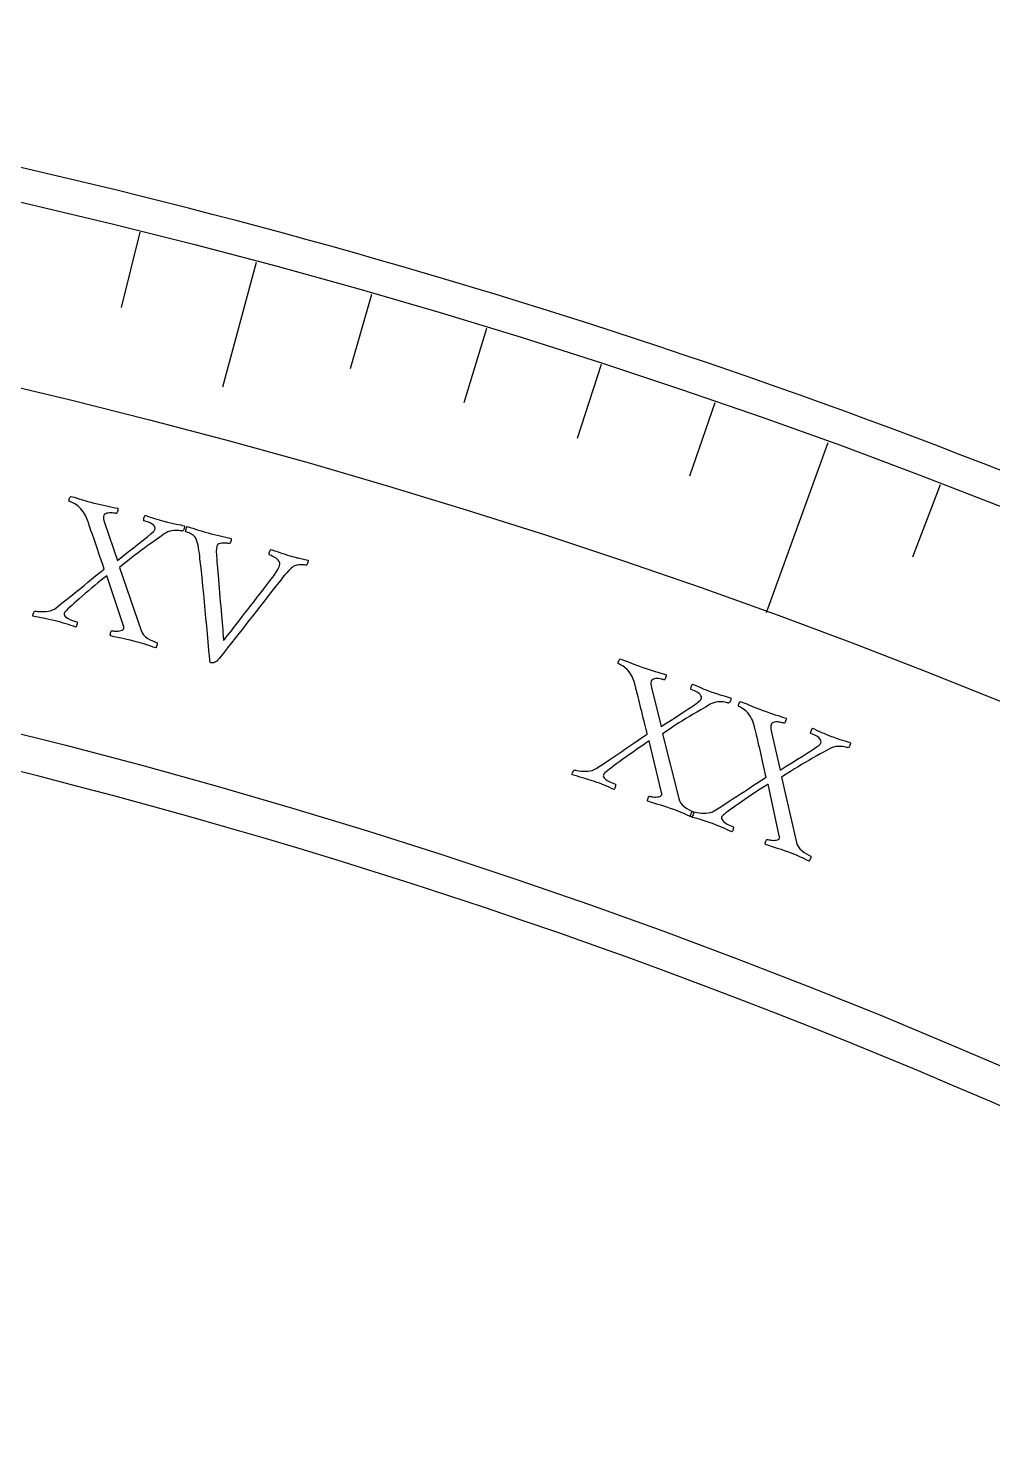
# Model space of a CAD drawing. Header units: millimetres. Extents: x -76 to 76, y -76 to 86.
# Drawn here: x 17.06 to 27.68, y 60.16 to 75.61 of the extents above; entities that cross this region are included whole.
import ezdxf

# ---------------------------------------------------------------- set-up
doc = ezdxf.new("R2010")
doc.units = ezdxf.units.MM
for name, color, linetype in [('CUT_INNER', 6, 'Continuous'), ('CUT_OUTER', 1, 'Continuous'), ('ENGRAVE', 7, 'Continuous'), ('ENGRAVE_FINE', 8, 'Continuous'), ('TEXT', 5, 'Continuous')]:
    doc.layers.add(name, color=color, linetype=linetype)

msp = doc.modelspace()

# ---------------------------------------------------------------- linework, layer by layer
at = {"layer": 'CUT_INNER'}
for centre, radius, start, end in [((0.0001, -0.0002), 69.5399, 92.274707, 357.539245), ((0.0006, 0.0002), 69.5394, 357.538874, 87.725814)]:
    msp.add_arc(centre, radius, start, end, dxfattribs=at)
at = {"layer": 'CUT_OUTER'}
msp.add_arc((0.0015, 0.0052), 75.9946, 54.04621, 80.156711, dxfattribs=at)
at = {"layer": 'ENGRAVE'}
for points in [[(19.5699, 73.036), (19.2021, 71.6632)], [(25.861, 71.0524), (25.1805, 69.1827)]]:
    msp.add_lwpolyline(points, dxfattribs=at)
for radius in [75.6124, 73.6227, 69.9276]:
    msp.add_circle((0, 0), radius, dxfattribs=at)
at = {"layer": 'ENGRAVE_FINE'}
for points in [[(18.2923, 73.3664), (18.086, 72.539)], [(20.8416, 72.6833), (20.6066, 71.8636)], [(22.1069, 72.3085), (21.8576, 71.493)], [(23.3655, 71.9117), (23.102, 71.1007)], [(24.617, 71.4929), (24.3394, 70.6867)], [(27.0971, 70.5903), (26.7915, 69.7942)]]:
    msp.add_lwpolyline(points, dxfattribs=at)
at = {"layer": 'TEXT'}
for points in [[(17.787, 70.3897), (17.8239, 70.3806), (17.8593, 70.3723), (17.8932, 70.3647), (17.9256, 70.3579), (17.9572, 70.3514), (17.9884, 70.3448), (18.0194, 70.3382), (18.0501, 70.3315), (18.0506, 70.3259), (18.05, 70.3184), (18.0485, 70.3089), (18.0458, 70.2975), (18.0425, 70.2868), (18.039, 70.2795), (18.0352, 70.2755), (18.0311, 70.2749), (18.0228, 70.2767), (18.0125, 70.2783), (18.0003, 70.2798), (17.986, 70.281), (17.9709, 70.2816), (17.956, 70.281), (17.9414, 70.2792), (17.9271, 70.2763), (17.9142, 70.2716), (17.904, 70.2644), (17.8966, 70.2547), (17.8918, 70.2425), (17.8903, 70.2299), (17.8914, 70.2147), (17.8951, 70.1969), (17.9016, 70.1764), (18.0442, 69.758), (18.1047, 69.8061), (18.1638, 69.8526), (18.2214, 69.8976), (18.2776, 69.941), (18.3295, 69.9814), (18.3742, 70.0174), (18.4116, 70.0489), (18.4418, 70.076), (18.4459, 70.0804), (18.4494, 70.085), (18.4523, 70.0897), (18.4545, 70.0946), (18.4562, 70.0991), (18.4574, 70.1026), (18.4583, 70.1051), (18.4588, 70.1067), (18.4592, 70.1145), (18.4566, 70.1237), (18.451, 70.1343), (18.4424, 70.1461), (18.4283, 70.1585), (18.406, 70.1705), (18.3756, 70.1822), (18.3369, 70.1936), (18.3348, 70.1967), (18.3339, 70.2023), (18.3345, 70.2105), (18.3364, 70.2212), (18.339, 70.2322), (18.3419, 70.2414), (18.345, 70.2488), (18.3484, 70.2543), (18.3772, 70.2446), (18.4044, 70.2355), (18.4299, 70.227), (18.4538, 70.219), (18.4775, 70.2113), (18.5024, 70.2037), (18.5286, 70.1962), (18.5561, 70.1887), (18.5942, 70.1789), (18.6293, 70.1704), (18.6614, 70.1633), (18.6905, 70.1575), (18.7169, 70.1525), (18.7409, 70.1479), (18.7624, 70.1436), (18.7816, 70.1397), (18.7822, 70.1343), (18.782, 70.1275), (18.7809, 70.1193), (18.7791, 70.1096), (18.7763, 70.1), (18.7725, 70.0921), (18.7675, 70.0859), (18.7615, 70.0813), (18.7558, 70.0825), (18.7469, 70.0838), (18.7348, 70.0853), (18.7196, 70.087), (18.7022, 70.0881), (18.6836, 70.0878), (18.6638, 70.0862), (18.6429, 70.0832), (18.6215, 70.0784), (18.6004, 70.0712), (18.5797, 70.0615), (18.5593, 70.0493), (18.5103, 70.0145), (18.4645, 69.9821), (18.4221, 69.952), (18.383, 69.9244), (18.3458, 69.8978), (18.3088, 69.8708), (18.2723, 69.8434), (18.236, 69.8157), (18.1984, 69.7864), (18.1575, 69.7543), (18.1136, 69.7195), (18.0664, 69.6819), (18.3061, 68.9862), (18.317, 68.9619), (18.3326, 68.9396), (18.3528, 68.9193), (18.3777, 68.9012), (18.4045, 68.8853), (18.4307, 68.8722), (18.4562, 68.8616), (18.4811, 68.8537), (18.4823, 68.848), (18.4822, 68.8407), (18.4807, 68.8319), (18.4779, 68.8215), (18.4746, 68.8116), (18.4718, 68.8039), (18.4695, 68.7986), (18.4677, 68.7957), (18.4396, 68.8053), (18.4136, 68.8143), (18.3895, 68.8226), (18.3675, 68.8302), (18.3453, 68.8376), (18.3206, 68.8452), (18.2936, 68.853), (18.2641, 68.861), (18.2235, 68.8715), (18.1855, 68.881), (18.1501, 68.8893), (18.1172, 68.8965), (18.0842, 68.9034), (18.0486, 68.9109), (18.0102, 68.919), (17.9691, 68.9276), (17.9669, 68.9337), (17.9662, 68.9415), (17.9671, 68.9512), (17.9695, 68.9626), (17.9728, 68.9733), (17.9764, 68.9806), (17.9801, 68.9846), (17.9841, 68.9852), (17.9913, 68.9837), (18.0006, 68.9825), (18.0121, 68.9816), (18.0256, 68.9809), (18.0402, 68.9809), (18.0546, 68.9819), (18.0688, 68.9838), (18.0829, 68.9868), (18.0955, 68.991), (18.1052, 68.9966), (18.112, 69.0037), (18.1159, 69.0122), (18.1163, 69.0145), (18.1164, 69.0173), (18.1162, 69.0206), (18.1158, 69.0243), (18.1151, 69.0282), (18.1141, 69.0316), (18.113, 69.0348), (18.1116, 69.0375), (17.9281, 69.5903), (17.8971, 69.5656), (17.8647, 69.5394), (17.831, 69.5118), (17.796, 69.4827), (17.7606, 69.453), (17.7257, 69.4236), (17.6914, 69.3945), (17.6575, 69.3656), (17.625, 69.3377), (17.5949, 69.3114), (17.5672, 69.2866), (17.5418, 69.2634), (17.5195, 69.2428), (17.501, 69.2255), (17.4865, 69.2117), (17.4758, 69.2012), (17.474, 69.1992), (17.4719, 69.1967), (17.4694, 69.1938), (17.4665, 69.1904), (17.4636, 69.1866), (17.4612, 69.1824), (17.4592, 69.1778), (17.4577, 69.1729), (17.4576, 69.1632), (17.4619, 69.1529), (17.4707, 69.1418), (17.484, 69.1301), (17.5028, 69.1181), (17.5282, 69.1065), (17.5603, 69.0953), (17.599, 69.0844), (17.6005, 69.0787), (17.6008, 69.0713), (17.6001, 69.0623), (17.5983, 69.0517), (17.5959, 69.0415), (17.5934, 69.0337), (17.5909, 69.0285), (17.5884, 69.0257), (17.5611, 69.0348), (17.5336, 69.0438), (17.5057, 69.0527), (17.4776, 69.0615), (17.4493, 69.0701), (17.4213, 69.0782), (17.3934, 69.0859), (17.3656, 69.0931), (17.328, 69.1023), (17.2931, 69.1104), (17.261, 69.1174), (17.2315, 69.1233), (17.2032, 69.1287), (17.1743, 69.134), (17.1448, 69.1393), (17.1149, 69.1446), (17.1147, 69.1509), (17.1158, 69.1584), (17.1182, 69.167), (17.1218, 69.1769), (17.1256, 69.1862), (17.1289, 69.1935), (17.1314, 69.1985), (17.1333, 69.2014), (17.1396, 69.2003), (17.1504, 69.1991), (17.1657, 69.1977), (17.1854, 69.1961), (17.2079, 69.1952), (17.2316, 69.1956), (17.2564, 69.1974), (17.2824, 69.2005), (17.3079, 69.2055), (17.3311, 69.2132), (17.3522, 69.2235), (17.371, 69.2363), (17.4203, 69.2755), (17.4673, 69.3129), (17.5121, 69.3488), (17.5545, 69.383), (17.5958, 69.4165), (17.637, 69.4501), (17.6782, 69.4838), (17.7193, 69.5177), (17.7613, 69.5523), (17.8051, 69.5882), (17.8509, 69.6253), (17.8986, 69.6638), (17.8914, 69.6865), (17.8831, 69.7119), (17.8737, 69.7399), (17.8631, 69.7705), (17.8519, 69.8028), (17.8406, 69.8358), (17.8292, 69.8695), (17.8177, 69.9039), (17.8062, 69.9381), (17.795, 69.9711), (17.784, 70.0029), (17.7733, 70.0336), (17.7632, 70.0624), (17.754, 70.0884), (17.7458, 70.1117), (17.7386, 70.1323), (17.7327, 70.1492), (17.7284, 70.1612), (17.7259, 70.1684), (17.7251, 70.1708), (17.715, 70.2003), (17.7046, 70.2269), (17.6939, 70.2506), (17.6828, 70.2713), (17.6708, 70.2904), (17.6571, 70.309), (17.6418, 70.3273), (17.6248, 70.3451), (17.6127, 70.3562), (17.5994, 70.3665), (17.5849, 70.3758), (17.5691, 70.3842), (17.5537, 70.3914), (17.5399, 70.3972), (17.5279, 70.4016), (17.5177, 70.4047), (17.5144, 70.4071), (17.5129, 70.4124), (17.5133, 70.4206), (17.5155, 70.4315), (17.5188, 70.4427), (17.5227, 70.4516), (17.5271, 70.4582), (17.532, 70.4624), (17.568, 70.4523), (17.6012, 70.4427), (17.6317, 70.4337), (17.6593, 70.4252), (17.687, 70.4168), (17.7175, 70.4081), (17.7508, 70.3991), (17.787, 70.3897)], [(19.0436, 70.0602), (19.0766, 70.0514), (19.1092, 70.0432), (19.1415, 70.0354), (19.1733, 70.0281), (19.2047, 70.0211), (19.2358, 70.014), (19.2667, 70.0068), (19.2972, 69.9996), (19.2976, 69.9941), (19.2968, 69.9868), (19.2948, 69.9777), (19.2916, 69.967), (19.2879, 69.9568), (19.2843, 69.9494), (19.2807, 69.945), (19.2773, 69.9434), (19.2717, 69.9446), (19.2632, 69.9459), (19.2518, 69.9473), (19.2375, 69.9488), (19.2218, 69.9498), (19.2062, 69.9497), (19.1907, 69.9484), (19.1753, 69.946), (19.1614, 69.9417), (19.1504, 69.9344), (19.1422, 69.9243), (19.1368, 69.9114), (19.1335, 69.89), (19.1324, 69.8586), (19.1336, 69.8172), (19.1371, 69.7659), (19.1394, 69.739), (19.142, 69.708), (19.1451, 69.673), (19.1486, 69.6338), (19.1523, 69.5915), (19.1561, 69.5471), (19.16, 69.5006), (19.164, 69.452), (19.1681, 69.4024), (19.1723, 69.3527), (19.1767, 69.303), (19.1811, 69.2533), (19.1854, 69.2045), (19.1894, 69.1578), (19.1932, 69.113), (19.1966, 69.0703), (19.1997, 69.0305), (19.2026, 68.9944), (19.205, 68.9622), (19.2072, 68.9339), (19.209, 68.9104), (19.2104, 68.893), (19.2114, 68.8816), (19.212, 68.8762), (19.2172, 68.8823), (19.2262, 68.8935), (19.2392, 68.9098), (19.2561, 68.9313), (19.2761, 68.9569), (19.2986, 68.9858), (19.3236, 69.0181), (19.351, 69.0537), (19.3804, 69.0918), (19.4114, 69.1319), (19.4439, 69.1739), (19.4779, 69.2178), (19.5128, 69.2629), (19.548, 69.3082), (19.5835, 69.3539), (19.6192, 69.3999), (19.6545, 69.4454), (19.6888, 69.4896), (19.722, 69.5324), (19.7542, 69.5738), (19.7662, 69.5894), (19.7778, 69.6057), (19.789, 69.6227), (19.7999, 69.6403), (19.8097, 69.6577), (19.8178, 69.6739), (19.8242, 69.689), (19.8288, 69.7028), (19.8314, 69.7187), (19.83, 69.7334), (19.8244, 69.7472), (19.8148, 69.7598), (19.8027, 69.7714), (19.7898, 69.7819), (19.7759, 69.7912), (19.7612, 69.7994), (19.7471, 69.8062), (19.7353, 69.8116), (19.7257, 69.8156), (19.7184, 69.8181), (19.7157, 69.8224), (19.7147, 69.8288), (19.7154, 69.8373), (19.7179, 69.848), (19.7214, 69.8587), (19.7255, 69.8671), (19.7301, 69.8734), (19.7351, 69.8774), (19.7624, 69.8685), (19.7889, 69.8597), (19.8146, 69.851), (19.8394, 69.8423), (19.8643, 69.8338), (19.89, 69.8255), (19.9167, 69.8172), (19.9442, 69.8092), (19.9668, 69.8028), (19.987, 69.7972), (20.0047, 69.7925), (20.0201, 69.7886), (20.0342, 69.7851), (20.0481, 69.7819), (20.062, 69.7788), (20.0758, 69.7759), (20.0904, 69.7728), (20.1064, 69.7693), (20.1241, 69.7653), (20.1433, 69.7609), (20.1435, 69.7553), (20.1423, 69.7479), (20.1398, 69.7386), (20.1359, 69.7276), (20.1316, 69.7172), (20.128, 69.7099), (20.125, 69.7058), (20.1226, 69.7049), (20.1142, 69.7066), (20.1014, 69.7082), (20.0843, 69.7097), (20.0628, 69.711), (20.0398, 69.7107), (20.0183, 69.7073), (19.9983, 69.7006), (19.9797, 69.6907), (19.966, 69.6807), (19.9494, 69.6659), (19.9299, 69.6463), (19.9074, 69.6218), (19.8841, 69.5951), (19.8618, 69.5688), (19.8407, 69.5429), (19.8206, 69.5173), (19.7743, 69.458), (19.7299, 69.4011), (19.6876, 69.3467), (19.6472, 69.2948), (19.6081, 69.2446), (19.5696, 69.1953), (19.5317, 69.1469), (19.4944, 69.0995), (19.457, 69.052), (19.419, 69.0037), (19.3804, 68.9544), (19.3411, 68.9041), (19.3003, 68.8521), (19.2572, 68.7974), (19.2117, 68.74), (19.1639, 68.68), (19.1506, 68.6644), (19.1377, 68.652), (19.1253, 68.6428), (19.1134, 68.6367), (19.1019, 68.6332), (19.0908, 68.6314), (19.0801, 68.6315), (19.0697, 68.6334), (19.067, 68.6351), (19.065, 68.6383), (19.0638, 68.6432), (19.0632, 68.6496), (19.0629, 68.6563), (19.0624, 68.6622), (19.0615, 68.6672), (19.0605, 68.6713), (19.0517, 68.7681), (19.0432, 68.8616), (19.0349, 68.9519), (19.0269, 69.039), (19.019, 69.1247), (19.0109, 69.2112), (19.0026, 69.2984), (18.9942, 69.3863), (18.9853, 69.4769), (18.9755, 69.5721), (18.9647, 69.672), (18.9531, 69.7764), (18.9496, 69.8085), (18.9459, 69.839), (18.9418, 69.8679), (18.9375, 69.8952), (18.9325, 69.9213), (18.9266, 69.9466), (18.9198, 69.971), (18.912, 69.9946), (18.9079, 70.0041), (18.9015, 70.0134), (18.8928, 70.0225), (18.8818, 70.0313), (18.8697, 70.0397), (18.8574, 70.0473), (18.8451, 70.054), (18.8327, 70.06), (18.821, 70.065), (18.8109, 70.0691), (18.8023, 70.0723), (18.7953, 70.0744), (18.7949, 70.0764), (18.7956, 70.0818), (18.7976, 70.0905), (18.8007, 70.1027), (18.8041, 70.1149), (18.8069, 70.1238), (18.8091, 70.1295), (18.8107, 70.1319), (18.8443, 70.1217), (18.8749, 70.1122), (18.9024, 70.1033), (18.9269, 70.0951), (18.9514, 70.0871), (18.9791, 70.0786), (19.0098, 70.0696), (19.0436, 70.0602)], [(23.8247, 68.5819), (23.8606, 68.5696), (23.8952, 68.5582), (23.9283, 68.5477), (23.96, 68.5381), (23.9909, 68.5289), (24.0215, 68.5197), (24.0518, 68.5104), (24.0817, 68.5011), (24.0817, 68.4954), (24.0805, 68.488), (24.0781, 68.4787), (24.0745, 68.4676), (24.0703, 68.4572), (24.0661, 68.4502), (24.062, 68.4466), (24.0579, 68.4464), (24.0498, 68.4489), (24.0397, 68.4513), (24.0276, 68.4538), (24.0135, 68.4563), (23.9985, 68.4582), (23.9836, 68.4589), (23.9689, 68.4584), (23.9544, 68.4568), (23.9411, 68.4532), (23.9304, 68.4469), (23.9221, 68.4379), (23.9163, 68.4262), (23.9137, 68.4137), (23.9135, 68.3985), (23.9157, 68.3804), (23.9203, 68.3595), (24.0261, 67.9302), (24.0905, 67.9729), (24.1535, 68.0142), (24.2148, 68.054), (24.2745, 68.0923), (24.3297, 68.1281), (24.3773, 68.16), (24.4174, 68.1882), (24.4498, 68.2125), (24.4543, 68.2166), (24.4582, 68.2208), (24.4614, 68.2253), (24.464, 68.23), (24.4661, 68.2343), (24.4677, 68.2377), (24.4688, 68.2402), (24.4694, 68.2416), (24.4704, 68.2494), (24.4687, 68.2588), (24.464, 68.2698), (24.4565, 68.2824), (24.4435, 68.2959), (24.4224, 68.3098), (24.393, 68.3241), (24.3555, 68.3388), (24.3536, 68.3421), (24.3533, 68.3477), (24.3545, 68.3558), (24.3574, 68.3663), (24.361, 68.3771), (24.3647, 68.386), (24.3684, 68.3931), (24.3722, 68.3983), (24.4001, 68.3861), (24.4264, 68.3747), (24.4511, 68.364), (24.4742, 68.3539), (24.4971, 68.3443), (24.5213, 68.3345), (24.5467, 68.3247), (24.5735, 68.3149), (24.6105, 68.3019), (24.6447, 68.2904), (24.6761, 68.2805), (24.7046, 68.2721), (24.7305, 68.2649), (24.754, 68.2582), (24.7751, 68.2521), (24.7939, 68.2466), (24.794, 68.2411), (24.7932, 68.2344), (24.7914, 68.2262), (24.7888, 68.2167), (24.7852, 68.2074), (24.7806, 68.1999), (24.7752, 68.1941), (24.7688, 68.1901), (24.7631, 68.1918), (24.7544, 68.1939), (24.7425, 68.1964), (24.7275, 68.1994), (24.7103, 68.202), (24.6917, 68.2033), (24.6719, 68.2034), (24.6507, 68.2023), (24.629, 68.1994), (24.6074, 68.194), (24.5859, 68.1861), (24.5645, 68.1758), (24.5127, 68.1454), (24.4643, 68.117), (24.4195, 68.0907), (24.3781, 68.0666), (24.3387, 68.0433), (24.2995, 68.0197), (24.2607, 67.9956), (24.2222, 67.9711), (24.1822, 67.9452), (24.1387, 67.9168), (24.0919, 67.8859), (24.0417, 67.8525), (24.2201, 67.1386), (24.2289, 67.1134), (24.2425, 67.0899), (24.2608, 67.068), (24.284, 67.0477), (24.3094, 67.0296), (24.3343, 67.0142), (24.3588, 67.0015), (24.3829, 66.9915), (24.3837, 66.9857), (24.3829, 66.9784), (24.3807, 66.9698), (24.377, 66.9597), (24.3728, 66.95), (24.3694, 66.9427), (24.3666, 66.9376), (24.3645, 66.9348), (24.3374, 66.9469), (24.3123, 66.9581), (24.289, 66.9684), (24.2677, 66.9779), (24.2462, 66.9872), (24.2223, 66.9969), (24.1961, 67.007), (24.1674, 67.0175), (24.1279, 67.0316), (24.0908, 67.0443), (24.0562, 67.0556), (24.0241, 67.0657), (23.9919, 67.0754), (23.957, 67.086), (23.9195, 67.0973), (23.8793, 67.1095), (23.8776, 67.1157), (23.8776, 67.1236), (23.8793, 67.1331), (23.8827, 67.1443), (23.8869, 67.1547), (23.8911, 67.1617), (23.8952, 67.1653), (23.8992, 67.1655), (23.9063, 67.1634), (23.9155, 67.1614), (23.9268, 67.1595), (23.9402, 67.1577), (23.9547, 67.1564), (23.9692, 67.1561), (23.9835, 67.1569), (23.9978, 67.1586), (24.0107, 67.1617), (24.0209, 67.1664), (24.0282, 67.1729), (24.0328, 67.1811), (24.0334, 67.1833), (24.0338, 67.1861), (24.0339, 67.1893), (24.0338, 67.1931), (24.0334, 67.197), (24.0328, 67.2005), (24.0319, 67.2038), (24.0307, 67.2066), (23.8959, 67.7733), (23.8628, 67.7513), (23.8283, 67.7281), (23.7924, 67.7035), (23.755, 67.6775), (23.7172, 67.651), (23.6798, 67.6248), (23.6431, 67.5987), (23.6068, 67.5729), (23.5721, 67.5479), (23.5398, 67.5242), (23.51, 67.502), (23.4827, 67.4811), (23.4587, 67.4625), (23.4388, 67.4469), (23.4231, 67.4343), (23.4115, 67.4248), (23.4096, 67.423), (23.4073, 67.4207), (23.4045, 67.418), (23.4014, 67.4149), (23.3982, 67.4113), (23.3954, 67.4074), (23.393, 67.403), (23.3911, 67.3982), (23.3901, 67.3886), (23.3936, 67.3779), (23.4014, 67.3661), (23.4136, 67.3533), (23.4312, 67.3397), (23.4556, 67.326), (23.4866, 67.312), (23.5242, 67.2978), (23.5252, 67.292), (23.5249, 67.2846), (23.5234, 67.2757), (23.5206, 67.2653), (23.5174, 67.2553), (23.5143, 67.2478), (23.5113, 67.2428), (23.5085, 67.2402), (23.4821, 67.2516), (23.4555, 67.263), (23.4285, 67.2743), (23.4012, 67.2855), (23.3738, 67.2965), (23.3466, 67.307), (23.3194, 67.3171), (23.2924, 67.3266), (23.2558, 67.3391), (23.2217, 67.3502), (23.1903, 67.36), (23.1615, 67.3684), (23.1337, 67.3762), (23.1054, 67.384), (23.0765, 67.3919), (23.0471, 67.3998), (23.0475, 67.406), (23.0492, 67.4134), (23.0523, 67.4218), (23.0567, 67.4313), (23.0614, 67.4403), (23.0653, 67.4472), (23.0682, 67.452), (23.0703, 67.4547), (23.0766, 67.4531), (23.0872, 67.4509), (23.1023, 67.4482), (23.1218, 67.445), (23.1441, 67.4421), (23.1678, 67.4404), (23.1927, 67.44), (23.2188, 67.4409), (23.2446, 67.4437), (23.2685, 67.4493), (23.2903, 67.4577), (23.3102, 67.4689), (23.3627, 67.5036), (23.4128, 67.5369), (23.4605, 67.5687), (23.5058, 67.5991), (23.5498, 67.6289), (23.5938, 67.6588), (23.6377, 67.6888), (23.6816, 67.719), (23.7264, 67.7498), (23.7732, 67.7818), (23.822, 67.8148), (23.8729, 67.849), (23.8677, 67.8723), (23.8616, 67.8983), (23.8547, 67.927), (23.8468, 67.9584), (23.8384, 67.9916), (23.8301, 68.0254), (23.8216, 68.06), (23.8131, 68.0952), (23.8047, 68.1303), (23.7964, 68.1641), (23.7882, 68.1968), (23.7802, 68.2283), (23.7726, 68.2578), (23.7657, 68.2845), (23.7595, 68.3085), (23.7541, 68.3296), (23.7497, 68.3469), (23.7465, 68.3593), (23.7446, 68.3667), (23.744, 68.3692), (23.7365, 68.3995), (23.7285, 68.4269), (23.7198, 68.4514), (23.7106, 68.473), (23.7003, 68.493), (23.6882, 68.5128), (23.6746, 68.5323), (23.6592, 68.5515), (23.6481, 68.5637), (23.6358, 68.575), (23.6221, 68.5856), (23.6072, 68.5953), (23.5924, 68.6038), (23.5792, 68.6108), (23.5676, 68.6162), (23.5577, 68.6201), (23.5546, 68.6229), (23.5536, 68.6283), (23.5547, 68.6363), (23.5578, 68.6471), (23.5621, 68.6579), (23.5667, 68.6665), (23.5717, 68.6726), (23.577, 68.6764), (23.612, 68.6632), (23.6442, 68.6508), (23.6737, 68.6391), (23.7005, 68.6283), (23.7274, 68.6175), (23.757, 68.6062), (23.7895, 68.5943), (23.8247, 68.5819)], [(25.147, 68.1082), (25.1827, 68.0952), (25.217, 68.0831), (25.2499, 68.072), (25.2814, 68.0618), (25.3121, 68.052), (25.3425, 68.0422), (25.3726, 68.0323), (25.4024, 68.0224), (25.4023, 68.0167), (25.401, 68.0093), (25.3984, 68.0001), (25.3945, 67.989), (25.3901, 67.9788), (25.3858, 67.9719), (25.3816, 67.9683), (25.3775, 67.9681), (25.3695, 67.9708), (25.3594, 67.9735), (25.3474, 67.9762), (25.3333, 67.979), (25.3184, 67.9811), (25.3035, 67.9821), (25.2888, 67.9819), (25.2742, 67.9806), (25.2609, 67.9772), (25.25, 67.9711), (25.2416, 67.9623), (25.2356, 67.9507), (25.2327, 67.9383), (25.2322, 67.923), (25.2341, 67.9049), (25.2383, 67.8839), (25.3357, 67.4527), (25.401, 67.4941), (25.4647, 67.5342), (25.5268, 67.5728), (25.5873, 67.61), (25.6431, 67.6447), (25.6914, 67.6757), (25.7319, 67.703), (25.7648, 67.7268), (25.7694, 67.7307), (25.7734, 67.7349), (25.7767, 67.7393), (25.7794, 67.744), (25.7815, 67.7483), (25.7832, 67.7516), (25.7843, 67.754), (25.7849, 67.7555), (25.7862, 67.7633), (25.7846, 67.7727), (25.7802, 67.7838), (25.7729, 67.7965), (25.7602, 67.8103), (25.7393, 67.8246), (25.7102, 67.8394), (25.673, 67.8548), (25.6712, 67.8581), (25.671, 67.8638), (25.6724, 67.8719), (25.6754, 67.8823), (25.6792, 67.893), (25.6831, 67.9019), (25.6869, 67.9089), (25.6908, 67.914), (25.7185, 67.9013), (25.7446, 67.8894), (25.769, 67.8782), (25.7919, 67.8677), (25.8146, 67.8576), (25.8386, 67.8474), (25.8639, 67.8371), (25.8904, 67.8268), (25.9273, 67.813), (25.9612, 67.8008), (25.9924, 67.7903), (26.0207, 67.7814), (26.0464, 67.7737), (26.0698, 67.7666), (26.0908, 67.76), (26.1095, 67.7541), (26.1095, 67.7487), (26.1085, 67.742), (26.1066, 67.7339), (26.1038, 67.7244), (26.1, 67.7152), (26.0954, 67.7078), (26.0898, 67.7021), (26.0833, 67.6982), (26.0777, 67.7), (26.069, 67.7022), (26.0572, 67.705), (26.0422, 67.7083), (26.025, 67.7112), (26.0065, 67.7129), (25.9867, 67.7134), (25.9655, 67.7127), (25.9437, 67.7102), (25.922, 67.7052), (25.9004, 67.6977), (25.8788, 67.6878), (25.8264, 67.6584), (25.7775, 67.631), (25.7321, 67.6056), (25.6903, 67.5823), (25.6504, 67.5598), (25.6109, 67.5368), (25.5716, 67.5135), (25.5326, 67.4898), (25.4921, 67.4646), (25.4481, 67.4371), (25.4007, 67.4071), (25.3498, 67.3747), (25.5144, 66.6575), (25.5227, 66.6321), (25.5358, 66.6083), (25.5538, 66.5861), (25.5766, 66.5654), (25.6016, 66.5468), (25.6262, 66.5309), (25.6504, 66.5177), (25.6743, 66.5072), (25.675, 66.5014), (25.6741, 66.4942), (25.6717, 66.4856), (25.6678, 66.4756), (25.6634, 66.466), (25.6598, 66.4587), (25.657, 66.4537), (25.6549, 66.4509), (25.628, 66.4635), (25.603, 66.4752), (25.58, 66.486), (25.5589, 66.4959), (25.5376, 66.5056), (25.5139, 66.5157), (25.4878, 66.5264), (25.4594, 66.5375), (25.4201, 66.5523), (25.3833, 66.5657), (25.349, 66.5777), (25.317, 66.5883), (25.285, 66.5987), (25.2503, 66.61), (25.213, 66.622), (25.1731, 66.6349), (25.1715, 66.6412), (25.1716, 66.6491), (25.1735, 66.6586), (25.1772, 66.6698), (25.1816, 66.68), (25.1859, 66.6869), (25.1901, 66.6904), (25.1941, 66.6906), (25.2011, 66.6884), (25.2102, 66.6862), (25.2215, 66.6841), (25.2349, 66.682), (25.2494, 66.6804), (25.2638, 66.6799), (25.2782, 66.6803), (25.2926, 66.6818), (25.3055, 66.6846), (25.3157, 66.6892), (25.3232, 66.6955), (25.328, 66.7036), (25.3286, 66.7058), (25.329, 66.7086), (25.3292, 66.7118), (25.3292, 66.7156), (25.3289, 66.7195), (25.3283, 66.723), (25.3275, 66.7263), (25.3264, 66.7292), (25.2026, 67.2983), (25.1691, 67.277), (25.1341, 67.2544), (25.0977, 67.2305), (25.0598, 67.2053), (25.0215, 67.1796), (24.9836, 67.154), (24.9464, 67.1287), (24.9096, 67.1036), (24.8744, 67.0792), (24.8417, 67.0562), (24.8115, 67.0345), (24.7837, 67.0142), (24.7594, 66.996), (24.7392, 66.9808), (24.7233, 66.9686), (24.7115, 66.9593), (24.7096, 66.9575), (24.7072, 66.9552), (24.7044, 66.9526), (24.7011, 66.9495), (24.6979, 66.9461), (24.695, 66.9422), (24.6926, 66.9378), (24.6905, 66.9331), (24.6894, 66.9235), (24.6926, 66.9128), (24.7002, 66.9008), (24.7122, 66.8877), (24.7296, 66.8738), (24.7536, 66.8596), (24.7843, 66.845), (24.8217, 66.8301), (24.8225, 66.8243), (24.8221, 66.8169), (24.8205, 66.8081), (24.8175, 66.7977), (24.814, 66.7878), (24.8108, 66.7803), (24.8077, 66.7754), (24.8049, 66.7729), (24.7788, 66.7848), (24.7523, 66.7966), (24.7255, 66.8085), (24.6985, 66.8202), (24.6713, 66.8318), (24.6443, 66.8428), (24.6173, 66.8534), (24.5905, 66.8634), (24.5541, 66.8766), (24.5203, 66.8884), (24.4891, 66.8988), (24.4604, 66.9078), (24.4328, 66.9161), (24.4046, 66.9244), (24.3759, 66.9329), (24.3467, 66.9413), (24.3472, 66.9476), (24.349, 66.9549), (24.3523, 66.9632), (24.3569, 66.9726), (24.3618, 66.9815), (24.3657, 66.9884), (24.3688, 66.9931), (24.371, 66.9958), (24.3772, 66.994), (24.3878, 66.9917), (24.4028, 66.9887), (24.4222, 66.9851), (24.4445, 66.9817), (24.4681, 66.9796), (24.493, 66.9787), (24.5192, 66.9791), (24.545, 66.9814), (24.569, 66.9866), (24.591, 66.9945), (24.6111, 67.0053), (24.6643, 67.039), (24.715, 67.0713), (24.7633, 67.1022), (24.8091, 67.1317), (24.8537, 67.1606), (24.8982, 67.1897), (24.9427, 67.2189), (24.9872, 67.2482), (25.0326, 67.2782), (25.08, 67.3092), (25.1295, 67.3413), (25.181, 67.3745), (25.1762, 67.3979), (25.1707, 67.424), (25.1643, 67.4528), (25.157, 67.4844), (25.1493, 67.5177), (25.1416, 67.5517), (25.1338, 67.5864), (25.126, 67.6218), (25.1182, 67.657), (25.1106, 67.691), (25.103, 67.7238), (25.0956, 67.7555), (25.0886, 67.7852), (25.0822, 67.812), (25.0765, 67.8361), (25.0715, 67.8573), (25.0674, 67.8747), (25.0645, 67.8871), (25.0627, 67.8946), (25.0622, 67.897), (25.0553, 67.9275), (25.0478, 67.955), (25.0396, 67.9797), (25.0308, 68.0015), (25.0209, 68.0217), (25.0092, 68.0417), (24.9959, 68.0614), (24.981, 68.0809), (24.9701, 68.0933), (24.9579, 68.1049), (24.9445, 68.1157), (24.9297, 68.1257), (24.9151, 68.1345), (24.9021, 68.1418), (24.8906, 68.1475), (24.8807, 68.1516), (24.8778, 68.1544), (24.8769, 68.1598), (24.8781, 68.1678), (24.8814, 68.1785), (24.8859, 68.1893), (24.8907, 68.1977), (24.8958, 68.2038), (24.9012, 68.2075), (24.9359, 68.1936), (24.9679, 68.1805), (24.9972, 68.1683), (25.0238, 68.1569), (25.0504, 68.1457), (25.0798, 68.1338), (25.112, 68.1213), (25.147, 68.1082)]]:
    msp.add_lwpolyline(points, close=True, dxfattribs=at)

doc.saveas('drawing.dxf')
